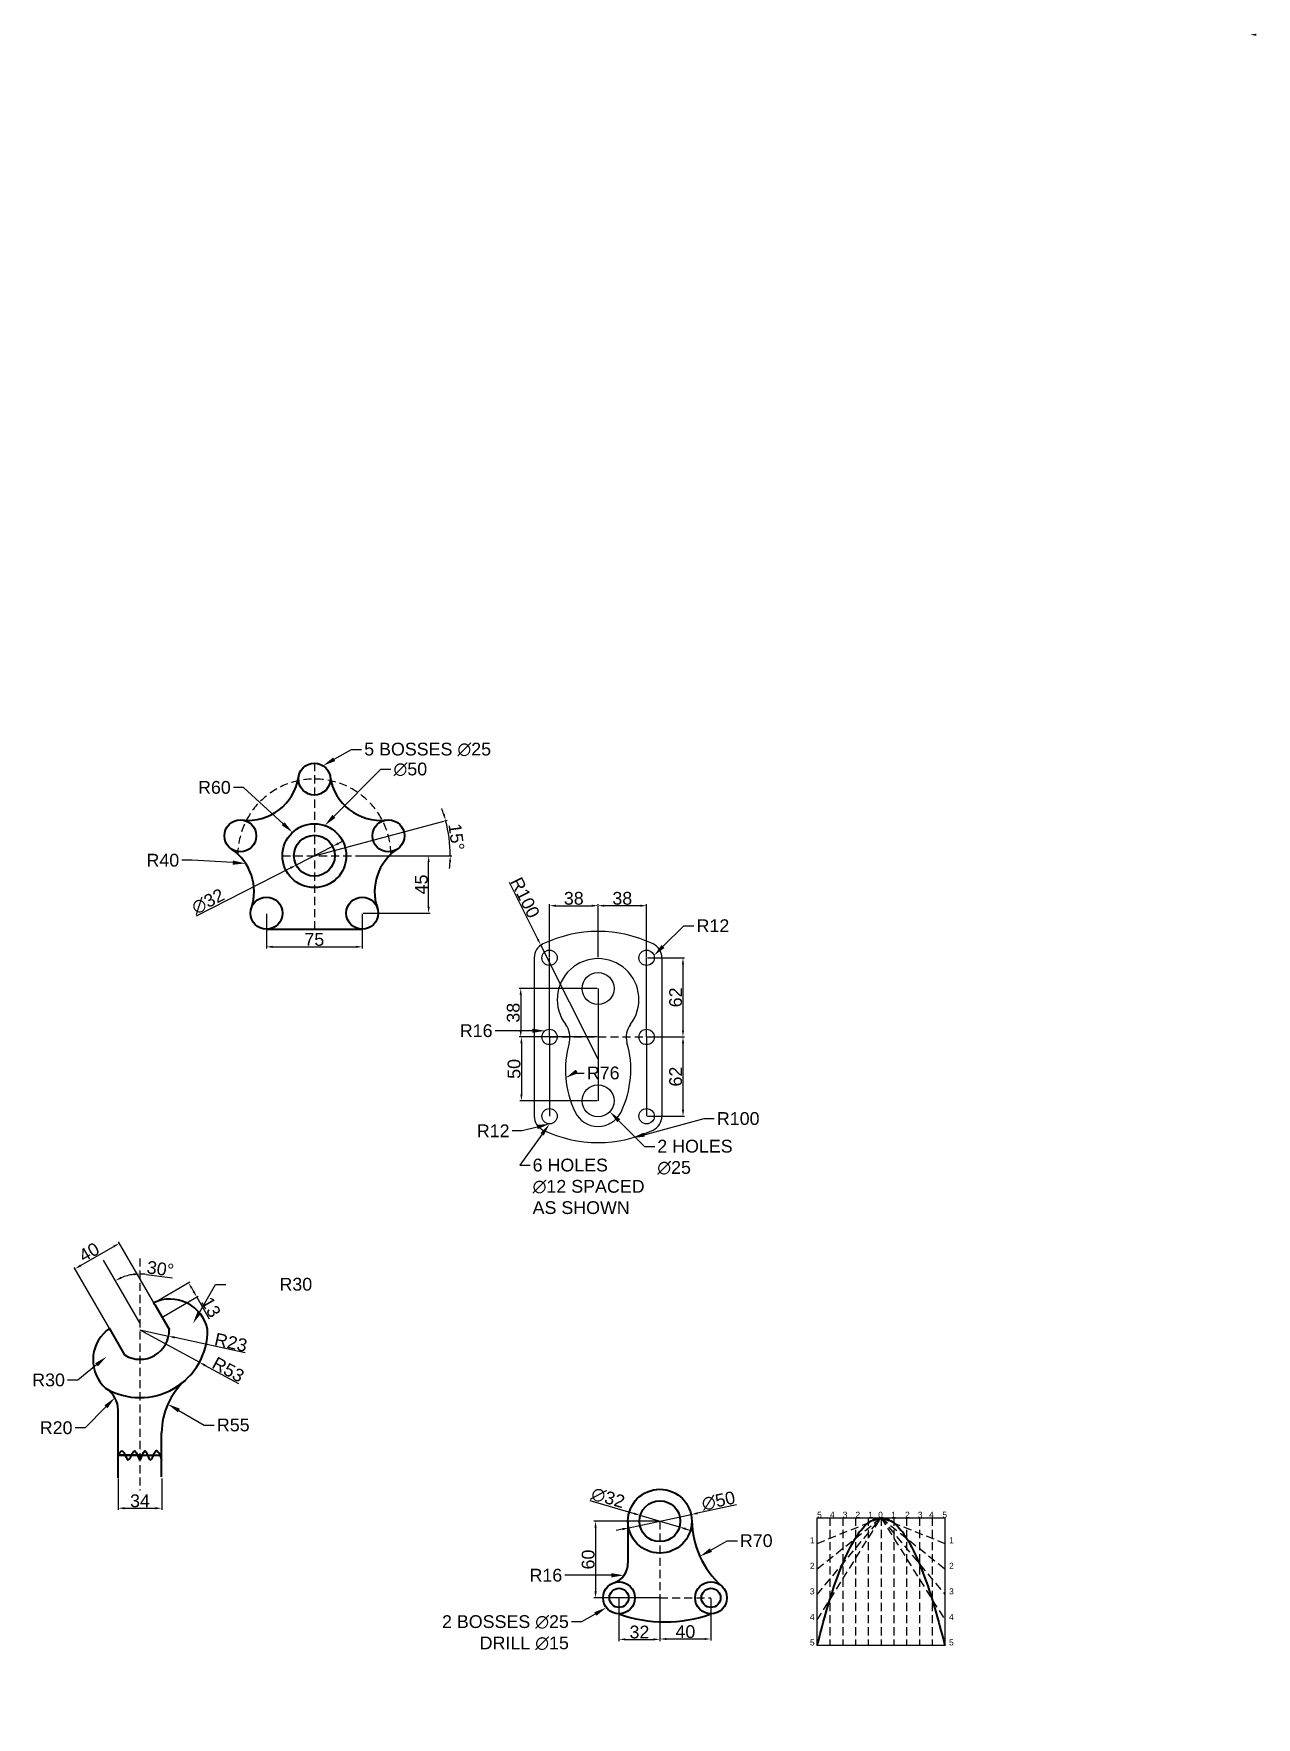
# Model space of a CAD drawing. Header units: millimetres. Extents: x 2275 to 4191, y 1267 to 2670.
# Drawn here: x 3233 to 4191, y 1352 to 2670 of the extents above; entities that cross this region are included whole.
import ezdxf
from ezdxf import colors
from ezdxf.entities.mleader import LeaderData, LeaderLine
from ezdxf.math import Vec2, Vec3

# ---------------------------------------------------------------- set-up
doc = ezdxf.new("R2010")
doc.units = ezdxf.units.MM
doc.header["$PDMODE"] = 35
doc.linetypes.add('DASHED2', pattern=[9.525, 6.35, -3.175])
doc.layers.add('Broken', color=7, linetype='DASHED2')
doc.layers.add('PDF3_0', color=7, linetype='Continuous')
doc.layers.add('Thick', color=7, linetype='Continuous', lineweight=40)
doc.styles.get("Standard").update_dxf_attribs({"font": 'arial.ttf'})
doc.dimstyles.new('ISO-25', dxfattribs={"dimtxt": 10, "dimasz": 5, "dimexe": 1.25, "dimexo": 0.625, "dimtad": 1, "dimtxsty": 'Standard', "dimcen": 2.5, "dimadec": 0, "dimazin": 0, "dimtfac": 1, "dimtmove": 0, "dimatfit": 3, "dimfxl": 1, "dimarcsym": 0})

# ---------------------------------------------------------------- blocks, each defined once
blk = doc.blocks.new('*D8')
at = {"color": 0, "lineweight": -2, "transparency": 16777216}
for p, q in [((3637.3, 1946.9), (3637.3, 1988.3)), ((3642.3, 1987.1), (3670.3, 1987.1)), ((3675.3, 1946.9), (3675.3, 1988.3))]:
    blk.add_line(p, q, dxfattribs=at)
at = {"color": 0, "transparency": 16777216}
for points in [[(3642.3, 1987.9), (3642.3, 1986.2), (3637.3, 1987.1)], [(3670.3, 1987.9), (3670.3, 1986.2), (3675.3, 1987.1)]]:
    blk.add_solid(points, dxfattribs=at)
at = {"layer": 'Defpoints', "color": 0, "transparency": 16777216}
for p in [(3675.3, 1987.1), (3637.3, 1946.3), (3675.3, 1946.3)]:
    blk.add_point(p, dxfattribs=at)
at = {"color": 0, "transparency": 16777216, "insert": (3656.3, 1992.8), "char_height": 10, "attachment_point": 5}
blk.add_mtext('38', dxfattribs=at)
blk = doc.blocks.new('*D9')
at = {"color": 0, "lineweight": -2, "transparency": 16777216}
for p, q in [((3675.3, 1946.9), (3675.3, 1988.3)), ((3708.3, 1987.1), (3680.3, 1987.1)), ((3713.3, 1946.9), (3713.3, 1988.3))]:
    blk.add_line(p, q, dxfattribs=at)
at = {"color": 0, "transparency": 16777216}
for points in [[(3680.3, 1987.9), (3680.3, 1986.2), (3675.3, 1987.1)], [(3708.3, 1987.9), (3708.3, 1986.2), (3713.3, 1987.1)]]:
    blk.add_solid(points, dxfattribs=at)
at = {"layer": 'Defpoints', "color": 0, "transparency": 16777216}
for p in [(3675.3, 1987.1), (3675.3, 1946.3), (3713.3, 1946.3)]:
    blk.add_point(p, dxfattribs=at)
at = {"color": 0, "transparency": 16777216, "insert": (3694.3, 1992.8), "char_height": 10, "attachment_point": 5}
blk.add_mtext('38', dxfattribs=at)
blk = doc.blocks.new('*D10')
at = {"color": 0, "lineweight": -2, "transparency": 16777216}
for p, q in [((3714, 1946.3), (3743, 1946.3)), ((3741.8, 1941.3), (3741.8, 1889.3)), ((3714, 1884.3), (3743, 1884.3))]:
    blk.add_line(p, q, dxfattribs=at)
at = {"color": 0, "transparency": 16777216}
for points in [[(3741, 1941.3), (3742.6, 1941.3), (3741.8, 1946.3)], [(3741, 1889.3), (3742.6, 1889.3), (3741.8, 1884.3)]]:
    blk.add_solid(points, dxfattribs=at)
at = {"layer": 'Defpoints', "color": 0, "transparency": 16777216}
for p in [(3713.3, 1946.3), (3713.3, 1884.3), (3741.8, 1884.3)]:
    blk.add_point(p, dxfattribs=at)
at = {"color": 0, "transparency": 16777216, "insert": (3736.1, 1915.3), "char_height": 10, "attachment_point": 5, "rotation": 90}
blk.add_mtext('62', dxfattribs=at)
blk = doc.blocks.new('*D11')
at = {"color": 0, "lineweight": -2, "transparency": 16777216}
for p, q in [((3714, 1884.3), (3743.1, 1884.3)), ((3741.8, 1879.3), (3741.8, 1827.3)), ((3714, 1822.3), (3743.1, 1822.3))]:
    blk.add_line(p, q, dxfattribs=at)
at = {"color": 0, "transparency": 16777216}
for points in [[(3741, 1879.3), (3742.7, 1879.3), (3741.8, 1884.3)], [(3741, 1827.3), (3742.7, 1827.3), (3741.8, 1822.3)]]:
    blk.add_solid(points, dxfattribs=at)
at = {"layer": 'Defpoints', "color": 0, "transparency": 16777216}
for p in [(3713.3, 1884.3), (3713.3, 1822.3), (3741.8, 1822.3)]:
    blk.add_point(p, dxfattribs=at)
at = {"color": 0, "transparency": 16777216, "insert": (3736.1, 1853.3), "char_height": 10, "attachment_point": 5, "rotation": 90}
blk.add_mtext('62', dxfattribs=at)
blk = doc.blocks.new('*D12')
at = {"color": 0, "lineweight": -2, "transparency": 16777216}
for p, q in [((3674.7, 1922.3), (3613.5, 1922.3)), ((3614.8, 1917.3), (3614.8, 1889.3)), ((3674.7, 1884.3), (3613.5, 1884.3))]:
    blk.add_line(p, q, dxfattribs=at)
at = {"color": 0, "transparency": 16777216}
for points in [[(3613.9, 1917.3), (3615.6, 1917.3), (3614.8, 1922.3)], [(3613.9, 1889.3), (3615.6, 1889.3), (3614.8, 1884.3)]]:
    blk.add_solid(points, dxfattribs=at)
at = {"layer": 'Defpoints', "color": 0, "transparency": 16777216}
for p in [(3675.3, 1922.3), (3614.8, 1884.3), (3675.3, 1884.3)]:
    blk.add_point(p, dxfattribs=at)
at = {"color": 0, "transparency": 16777216, "insert": (3609, 1903.3), "char_height": 10, "attachment_point": 5, "rotation": 90}
blk.add_mtext('38', dxfattribs=at)
blk = doc.blocks.new('*D13')
at = {"color": 0, "lineweight": -2, "transparency": 16777216}
for p, q in [((3674.7, 1884.3), (3614.1, 1884.3)), ((3615.3, 1879.3), (3615.3, 1839.3)), ((3674.7, 1834.3), (3614.1, 1834.3))]:
    blk.add_line(p, q, dxfattribs=at)
at = {"color": 0, "transparency": 16777216}
for points in [[(3614.5, 1879.3), (3616.2, 1879.3), (3615.3, 1884.3)], [(3614.5, 1839.3), (3616.2, 1839.3), (3615.3, 1834.3)]]:
    blk.add_solid(points, dxfattribs=at)
at = {"layer": 'Defpoints', "color": 0, "transparency": 16777216}
for p in [(3675.3, 1884.3), (3615.3, 1834.3), (3675.3, 1834.3)]:
    blk.add_point(p, dxfattribs=at)
at = {"color": 0, "transparency": 16777216, "insert": (3609.6, 1859.3), "char_height": 10, "attachment_point": 5, "rotation": 90}
blk.add_mtext('50', dxfattribs=at)
blk = doc.blocks.new('*D14')
at = {"color": 0, "lineweight": -2, "transparency": 16777216}
for p, q in [((3605.7, 2005.5), (3628.2, 1960.7)), ((3675.3, 1866.9), (3630.4, 1956.3))]:
    blk.add_line(p, q, dxfattribs=at)
blk.add_arc((3675.3, 1866.9), 100, 115.9411, 117.3885, dxfattribs=at)
at = {"color": 0, "transparency": 16777216}
blk.add_solid([(3628.9, 1961.1), (3627.5, 1960.4), (3630.4, 1956.3)], dxfattribs=at)
at = {"layer": 'Defpoints', "color": 0, "transparency": 16777216}
for p in [(3630.4, 1956.3), (3675.3, 1866.9)]:
    blk.add_point(p, dxfattribs=at)
at = {"color": 0, "transparency": 16777216, "insert": (3618.2, 1993.4), "char_height": 10, "attachment_point": 5, "rotation": 296.6723}
blk.add_mtext('R100', dxfattribs=at)
blk = doc.blocks.new('*D24')
at = {"color": 0, "lineweight": -2, "transparency": 16777216}
for p, q in [((3415.7, 1980.6), (3415.7, 1953.6)), ((3490.7, 1980.6), (3490.7, 1953.6)), ((3420.7, 1954.9), (3485.7, 1954.9))]:
    blk.add_line(p, q, dxfattribs=at)
at = {"color": 0, "transparency": 16777216}
for points in [[(3420.7, 1955.7), (3420.7, 1954), (3415.7, 1954.9)], [(3485.7, 1955.7), (3485.7, 1954), (3490.7, 1954.9)]]:
    blk.add_solid(points, dxfattribs=at)
at = {"layer": 'Defpoints', "color": 0, "transparency": 16777216}
for p in [(3415.7, 1981.2), (3490.7, 1981.2), (3490.7, 1954.9)]:
    blk.add_point(p, dxfattribs=at)
at = {"color": 0, "transparency": 16777216, "insert": (3453.2, 1960.6), "char_height": 10, "attachment_point": 5}
blk.add_mtext('75', dxfattribs=at)
blk = doc.blocks.new('*D25')
at = {"color": 0, "lineweight": -2, "transparency": 16777216}
for p, q in [((3491.4, 2026.2), (3543.9, 2026.2)), ((3542.7, 1986.2), (3542.7, 2021.2)), ((3491.4, 1981.2), (3543.9, 1981.2))]:
    blk.add_line(p, q, dxfattribs=at)
at = {"color": 0, "transparency": 16777216}
for points in [[(3541.9, 2021.2), (3543.5, 2021.2), (3542.7, 2026.2)], [(3541.9, 1986.2), (3543.5, 1986.2), (3542.7, 1981.2)]]:
    blk.add_solid(points, dxfattribs=at)
at = {"layer": 'Defpoints', "color": 0, "transparency": 16777216}
for p in [(3490.7, 2026.2), (3542.7, 2026.2), (3490.7, 1981.2)]:
    blk.add_point(p, dxfattribs=at)
at = {"color": 0, "transparency": 16777216, "insert": (3537, 2003.7), "char_height": 10, "attachment_point": 5, "rotation": 90}
blk.add_mtext('45', dxfattribs=at)
blk = doc.blocks.new('*D26')
at = {"color": 0, "lineweight": -2, "transparency": 16777216}
for p, q in [((3467.5, 2033.5), (3439, 2018.9)), ((3471.9, 2035.8), (3476.4, 2038.1)), ((3361, 1979.1), (3434.5, 2016.7))]:
    blk.add_line(p, q, dxfattribs=at)
at = {"color": 0, "transparency": 16777216}
for points in [[(3471.6, 2036.5), (3472.3, 2035), (3467.5, 2033.5)], [(3434.2, 2017.4), (3434.9, 2015.9), (3439, 2018.9)]]:
    blk.add_solid(points, dxfattribs=at)
at = {"layer": 'Defpoints', "color": 0, "transparency": 16777216}
for p in [(3467.5, 2033.5), (3439, 2018.9)]:
    blk.add_point(p, dxfattribs=at)
at = {"color": 0, "transparency": 16777216, "insert": (3370, 1990.4), "char_height": 10, "attachment_point": 5, "rotation": 27.0708}
blk.add_mtext('∅32', dxfattribs=at)
blk = doc.blocks.new('*D27')
at = {"color": 0, "lineweight": -2, "transparency": 16777216}
for p, q in [((3555.1, 2053.5), (3557.2, 2054.1)), ((3531, 2026.2), (3560.9, 2026.2))]:
    blk.add_line(p, q, dxfattribs=at)
for start, end in [(17.6934, 20.3868), (0, 15), (354.6132, 357.3066)]:
    blk.add_arc((3453.2, 2026.2), 106.4, start, end, dxfattribs=at)
at = {"color": 0, "transparency": 16777216}
for points in [[(3555.4, 2058.8), (3553.8, 2058.3), (3556, 2053.8)], [(3558.7, 2021.2), (3560.3, 2021.2), (3559.6, 2026.2)]]:
    blk.add_solid(points, dxfattribs=at)
at = {"layer": 'Defpoints', "color": 0, "transparency": 16777216}
for p in [(3554.5, 2053.3), (3559.2, 2035.5), (3428.2, 2026.2), (3453.2, 2026.2), (3530.4, 2026.2)]:
    blk.add_point(p, dxfattribs=at)
at = {"color": 0, "transparency": 16777216, "insert": (3564.4, 2040.9), "char_height": 10, "attachment_point": 5, "rotation": 277.5}
blk.add_mtext('15°', dxfattribs=at)
blk = doc.blocks.new('*D28')
at = {"color": 0, "lineweight": -2, "transparency": 16777216}
for p, q in [((3691.7, 1444.6), (3691.7, 1411.4)), ((3723.7, 1444.6), (3723.7, 1411.4)), ((3696.7, 1412.7), (3718.7, 1412.7))]:
    blk.add_line(p, q, dxfattribs=at)
at = {"color": 0, "transparency": 16777216}
for points in [[(3696.7, 1413.5), (3696.7, 1411.9), (3691.7, 1412.7)], [(3718.7, 1413.5), (3718.7, 1411.9), (3723.7, 1412.7)]]:
    blk.add_solid(points, dxfattribs=at)
at = {"layer": 'Defpoints', "color": 0, "transparency": 16777216}
for p in [(3691.7, 1445.2), (3723.7, 1445.2), (3723.7, 1412.7)]:
    blk.add_point(p, dxfattribs=at)
at = {"color": 0, "transparency": 16777216, "insert": (3707.7, 1418.4), "char_height": 10, "attachment_point": 5}
blk.add_mtext('32', dxfattribs=at)
blk = doc.blocks.new('*D29')
at = {"color": 0, "lineweight": -2, "transparency": 16777216}
for p, q in [((3723.7, 1444.6), (3723.7, 1411.7)), ((3763.7, 1444.6), (3763.7, 1411.7)), ((3728.7, 1413), (3758.7, 1413))]:
    blk.add_line(p, q, dxfattribs=at)
at = {"color": 0, "transparency": 16777216}
for points in [[(3728.7, 1413.8), (3728.7, 1412.2), (3723.7, 1413)], [(3758.7, 1413.8), (3758.7, 1412.2), (3763.7, 1413)]]:
    blk.add_solid(points, dxfattribs=at)
at = {"layer": 'Defpoints', "color": 0, "transparency": 16777216}
for p in [(3723.7, 1445.2), (3763.7, 1445.2), (3763.7, 1413)]:
    blk.add_point(p, dxfattribs=at)
at = {"color": 0, "transparency": 16777216, "insert": (3743.7, 1418.7), "char_height": 10, "attachment_point": 5}
blk.add_mtext('40', dxfattribs=at)
blk = doc.blocks.new('*D30')
at = {"color": 0, "lineweight": -2, "transparency": 16777216}
for p, q in [((3723.1, 1505.2), (3672.1, 1505.2)), ((3673.4, 1500.2), (3673.4, 1450.2)), ((3723.1, 1445.2), (3672.1, 1445.2))]:
    blk.add_line(p, q, dxfattribs=at)
at = {"color": 0, "transparency": 16777216}
for points in [[(3672.5, 1500.2), (3674.2, 1500.2), (3673.4, 1505.2)], [(3672.5, 1450.2), (3674.2, 1450.2), (3673.4, 1445.2)]]:
    blk.add_solid(points, dxfattribs=at)
at = {"layer": 'Defpoints', "color": 0, "transparency": 16777216}
for p in [(3723.7, 1505.2), (3673.4, 1445.2), (3723.7, 1445.2)]:
    blk.add_point(p, dxfattribs=at)
at = {"color": 0, "transparency": 16777216, "insert": (3667.6, 1475.2), "char_height": 10, "attachment_point": 5, "rotation": 90}
blk.add_mtext('60', dxfattribs=at)
blk = doc.blocks.new('*D31')
at = {"color": 0, "lineweight": -2, "transparency": 16777216}
for p, q in [((3783.8, 1517.9), (3753.1, 1511.4)), ((3699.3, 1500), (3748.2, 1510.4)), ((3694.4, 1499), (3689.5, 1497.9))]:
    blk.add_line(p, q, dxfattribs=at)
at = {"color": 0, "transparency": 16777216}
for points in [[(3752.9, 1512.2), (3753.3, 1510.6), (3748.2, 1510.4)], [(3694.2, 1499.8), (3694.6, 1498.1), (3699.3, 1500)]]:
    blk.add_solid(points, dxfattribs=at)
at = {"layer": 'Defpoints', "color": 0, "transparency": 16777216}
for p in [(3748.2, 1510.4), (3699.3, 1500)]:
    blk.add_point(p, dxfattribs=at)
at = {"color": 0, "transparency": 16777216, "insert": (3769.6, 1521.1), "char_height": 10, "attachment_point": 5, "rotation": 11.9789}
blk.add_mtext('∅50', dxfattribs=at)
blk = doc.blocks.new('*D32')
at = {"color": 0, "lineweight": -2, "transparency": 16777216}
for p, q in [((3668.8, 1521.5), (3703.6, 1511.2)), ((3739.1, 1500.6), (3708.4, 1509.7)), ((3743.9, 1499.2), (3748.7, 1497.8))]:
    blk.add_line(p, q, dxfattribs=at)
at = {"color": 0, "transparency": 16777216}
for points in [[(3703.8, 1512), (3703.4, 1510.4), (3708.4, 1509.7)], [(3744.1, 1500), (3743.6, 1498.4), (3739.1, 1500.6)]]:
    blk.add_solid(points, dxfattribs=at)
at = {"layer": 'Defpoints', "color": 0, "transparency": 16777216}
for p in [(3708.4, 1509.7), (3739.1, 1500.6)]:
    blk.add_point(p, dxfattribs=at)
at = {"color": 0, "transparency": 16777216, "insert": (3683.1, 1523.5), "char_height": 10, "attachment_point": 5, "rotation": 343.5001}
blk.add_mtext('∅32', dxfattribs=at)
blk = doc.blocks.new('*D36')
at = {"color": 0, "lineweight": -2, "transparency": 16777216}
for p, q in [((3299.7, 1538.6), (3299.7, 1514.1)), ((3333.7, 1538.6), (3333.7, 1514.1)), ((3304.7, 1515.4), (3328.7, 1515.4))]:
    blk.add_line(p, q, dxfattribs=at)
at = {"color": 0, "transparency": 16777216}
for points in [[(3304.7, 1516.2), (3304.7, 1514.5), (3299.7, 1515.4)], [(3328.7, 1516.2), (3328.7, 1514.5), (3333.7, 1515.4)]]:
    blk.add_solid(points, dxfattribs=at)
at = {"layer": 'Defpoints', "color": 0, "transparency": 16777216}
for p in [(3299.7, 1539.3), (3333.7, 1539.3), (3333.7, 1515.4)]:
    blk.add_point(p, dxfattribs=at)
at = {"color": 0, "transparency": 16777216, "insert": (3316.7, 1521.1), "char_height": 10, "attachment_point": 5}
blk.add_mtext('34', dxfattribs=at)
blk = doc.blocks.new('*D37')
at = {"color": 0, "lineweight": -2, "transparency": 16777216}
for p, q in [((3270.2, 1705.3), (3296.2, 1720.3)), ((3333.7, 1665.5), (3299.9, 1723.9)), ((3299, 1645.5), (3265.3, 1703.9))]:
    blk.add_line(p, q, dxfattribs=at)
at = {"color": 0, "transparency": 16777216}
for points in [[(3295.8, 1721.1), (3296.6, 1719.6), (3300.6, 1722.8)], [(3269.8, 1706.1), (3270.7, 1704.6), (3265.9, 1702.8)]]:
    blk.add_solid(points, dxfattribs=at)
at = {"layer": 'Defpoints', "color": 0, "transparency": 16777216}
for p in [(3300.6, 1722.8), (3334, 1664.9), (3299.3, 1644.9)]:
    blk.add_point(p, dxfattribs=at)
at = {"color": 0, "transparency": 16777216, "insert": (3276.9, 1715.8), "char_height": 10, "attachment_point": 5, "rotation": 30}
blk.add_mtext('40', dxfattribs=at)
blk = doc.blocks.new('*D38')
at = {"color": 0, "lineweight": -2, "transparency": 16777216}
for p, q in [((3328, 1676.5), (3355.8, 1692.5)), ((3357.2, 1687.6), (3358.7, 1685)), ((3334.5, 1665.3), (3362.3, 1681.3)), ((3361.2, 1680.7), (3371, 1663.6))]:
    blk.add_line(p, q, dxfattribs=at)
at = {"color": 0, "transparency": 16777216}
for points in [[(3357.9, 1688), (3356.5, 1687.2), (3354.7, 1691.9)], [(3359.4, 1685.4), (3358, 1684.6), (3361.2, 1680.7)]]:
    blk.add_solid(points, dxfattribs=at)
at = {"layer": 'Defpoints', "color": 0, "transparency": 16777216}
for p in [(3327.5, 1676.2), (3361.2, 1680.7), (3334, 1664.9)]:
    blk.add_point(p, dxfattribs=at)
at = {"color": 0, "transparency": 16777216, "insert": (3372.3, 1672.8), "char_height": 10, "attachment_point": 5, "rotation": 299.9716}
blk.add_mtext('13', dxfattribs=at)
blk = doc.blocks.new('*D39')
at = {"color": 0, "lineweight": -2, "transparency": 16777216}
blk.add_line((3321.6, 1698.4), (3342.3, 1695.7), dxfattribs=at)
for start, end in [(97.4759, 112.5241), (82.5241, 90)]:
    blk.add_arc((3316.7, 1660.4), 38.3, start, end, dxfattribs=at)
at = {"color": 0, "transparency": 16777216}
for points in [[(3302.3, 1695.1), (3301.6, 1696.6), (3297.5, 1693.6)], [(3311.6, 1699.3), (3311.7, 1697.6), (3316.7, 1698.8)]]:
    blk.add_solid(points, dxfattribs=at)
at = {"layer": 'Defpoints', "color": 0, "transparency": 16777216}
for p in [(3288.3, 1709.6), (3316.7, 1710.9), (3303.5, 1696.5), (3316.7, 1660.4), (3316.7, 1529.2)]:
    blk.add_point(p, dxfattribs=at)
at = {"color": 0, "transparency": 16777216, "insert": (3332.7, 1702.8), "char_height": 10, "attachment_point": 5, "rotation": 352.5241}
blk.add_mtext('30°', dxfattribs=at)
blk = doc.blocks.new('*D40')
at = {"color": 0, "lineweight": -2, "transparency": 16777216}
for p, q in [((3316.7, 1654.9), (3339.1, 1650)), ((3399, 1637), (3344, 1649))]:
    blk.add_line(p, q, dxfattribs=at)
at = {"color": 0, "transparency": 16777216}
blk.add_solid([(3344.2, 1649.8), (3343.8, 1648.2), (3339.1, 1650)], dxfattribs=at)
at = {"layer": 'Defpoints', "color": 0, "transparency": 16777216}
for p in [(3316.7, 1654.9), (3339.1, 1650)]:
    blk.add_point(p, dxfattribs=at)
at = {"color": 0, "transparency": 16777216, "insert": (3387.9, 1645.2), "char_height": 10, "attachment_point": 5, "rotation": 347.6663}
blk.add_mtext('R23', dxfattribs=at)
blk = doc.blocks.new('*D41')
at = {"color": 0, "lineweight": -2, "transparency": 16777216}
for p, q in [((3316.7, 1654.9), (3363.2, 1629.6)), ((3394.1, 1612.8), (3367.6, 1627.2))]:
    blk.add_line(p, q, dxfattribs=at)
at = {"color": 0, "transparency": 16777216}
blk.add_solid([(3368, 1628), (3367.2, 1626.5), (3363.2, 1629.6)], dxfattribs=at)
at = {"layer": 'Defpoints', "color": 0, "transparency": 16777216}
for p in [(3316.7, 1654.9), (3363.2, 1629.6)]:
    blk.add_point(p, dxfattribs=at)
at = {"color": 0, "transparency": 16777216, "insert": (3385.8, 1623.9), "char_height": 10, "attachment_point": 5, "rotation": 331.4628}
blk.add_mtext('R53', dxfattribs=at)

msp = doc.modelspace()

# ---------------------------------------------------------------- hatches: boundary and pattern name
at = {"layer": 'PDF3_0', "transparency": 33554559}
msp.add_hatch(color=256, dxfattribs=at).paths.add_polyline_path([(4190.667, 2668.117), (4190.667, 2669.769), (4185.711, 2668.943)])

# ---------------------------------------------------------------- linework, layer by layer
for p, q in [((3453.242, 2026.222), (3554.463, 2053.344)), ((3625.338, 1946.287), (3625.338, 1822.287)), ((3637.338, 1884.287), (3637.338, 1946.287)), ((3713.338, 1884.287), (3713.338, 1946.287)), ((3725.338, 1946.287), (3725.338, 1822.287)), ((3675.338, 1922.287), (3675.338, 1834.287)), ((3675.338, 1922.287), (3675.338, 1884.287)), ((3637.338, 1884.287), (3637.338, 1822.287)), ((3713.338, 1884.287), (3713.338, 1822.287)), ((3316.66, 1660.426), (3288.258, 1709.62)), ((3327.41, 1676.167), (3327.481, 1676.208)), ((3328.16, 1674.868), (3327.41, 1676.167)), ((3328.16, 1674.868), (3328.231, 1674.909)), ((3846.862, 1507.87), (3946.862, 1507.87)), ((3846.862, 1407.87), (3846.862, 1507.87)), ((3946.862, 1507.87), (3946.862, 1407.87)), ((3946.862, 1407.87), (3846.862, 1407.87))]:
    msp.add_line(p, q)
for centre, radius in [((3637.338, 1946.287), 6), ((3713.338, 1946.287), 6), ((3675.338, 1922.287), 12.5), ((3637.338, 1884.287), 6), ((3713.338, 1884.287), 6), ((3675.338, 1834.287), 12.5), ((3637.338, 1822.287), 6), ((3713.338, 1822.287), 6)]:
    msp.add_circle(centre, radius)
for centre, radius, start, end in [((3453.242, 2026.222), 60, 216.882706, 218.170174), ((3453.242, 2026.222), 60, 321.829826, 323.117294), ((3675.338, 1866.915), 100, 64.416998, 115.583002), ((3637.338, 1946.287), 12, 115.583002, 180), ((3713.338, 1946.287), 12, 0, 64.416998), ((3675.338, 1913.612), 32, 322.100031, 217.899969), ((3637.338, 1884.287), 16, 343.875603, 38.142814), ((3713.338, 1884.287), 16, 141.857186, 196.124397), ((3725.719, 1858.737), 76, 163.875603, 205.886939), ((3624.957, 1858.737), 76, 334.113061, 16.124397), ((3637.338, 1822.287), 12, 180, 244.416998), ((3675.338, 1834.287), 20, 205.886939, 334.113061), ((3713.338, 1822.287), 12, 295.583002, 0), ((3675.338, 1901.66), 100, 244.416998, 295.583002), ((3316.66, 1654.95), 23, 59.591846, 60)]:
    msp.add_arc(centre, radius, start, end)
at = {"layer": 'Broken'}
for p, q in [((3453.242, 2098.722), (3453.242, 1968.722)), ((3428.242, 2026.222), (3530.411, 2026.222)), ((3637.338, 1884.287), (3713.338, 1884.287)), ((3316.66, 1710.906), (3316.66, 1529.194)), ((3723.732, 1505.19), (3723.732, 1445.19)), ((3846.862, 1487.87), (3896.862, 1507.87)), ((3846.862, 1467.87), (3896.862, 1507.87)), ((3846.862, 1447.87), (3896.862, 1507.87)), ((3846.862, 1427.87), (3896.862, 1507.87)), ((3856.862, 1507.87), (3856.862, 1407.87)), ((3866.862, 1507.87), (3866.862, 1407.87)), ((3876.862, 1507.87), (3876.862, 1407.87)), ((3886.862, 1507.87), (3886.862, 1407.87)), ((3896.862, 1507.87), (3946.862, 1487.87)), ((3896.862, 1507.87), (3946.862, 1467.87)), ((3896.862, 1507.87), (3946.862, 1447.87)), ((3896.862, 1507.87), (3946.862, 1427.87)), ((3896.862, 1507.87), (3896.862, 1407.87)), ((3906.862, 1507.87), (3906.862, 1407.87)), ((3916.862, 1507.87), (3916.862, 1407.87)), ((3926.862, 1507.87), (3926.862, 1407.87)), ((3936.862, 1507.87), (3936.862, 1407.87)), ((3723.732, 1445.19), (3691.732, 1445.19)), ((3723.732, 1445.19), (3763.732, 1445.19))]:
    msp.add_line(p, q, dxfattribs=at)
msp.add_arc((3453.242, 2026.222), 60, 1.189835, 178.810165, dxfattribs=at)
at = {"layer": 'Thick'}
for p, q in [((3415.742, 1968.722), (3490.742, 1968.722)), ((3328.231, 1674.909), (3339.731, 1654.99)), ((3293.661, 1654.786), (3292.863, 1656.169)), ((3293.59, 1654.909), (3293.66, 1654.95)), ((3305.09, 1634.99), (3293.59, 1654.909)), ((3339.731, 1654.99), (3339.66, 1654.95)), ((3305.16, 1635.031), (3305.09, 1634.99)), ((3289.909, 1609.196), (3289.909, 1609.196)), ((3299.66, 1539.26), (3299.66, 1592.021)), ((3333.66, 1540.029), (3333.66, 1574.443)), ((3316.66, 1556.92), (3299.66, 1556.92)), ((3299.66, 1556.92), (3333.66, 1556.92)), ((3302.502, 1560.265), (3302.701, 1560.265)), ((3312.492, 1560.265), (3312.703, 1560.265)), ((3320.397, 1560.265), (3320.518, 1560.265)), ((3307.519, 1553.349), (3307.574, 1553.349)), ((3316.621, 1553.349), (3316.66, 1553.349)), ((3324.757, 1553.349), (3324.987, 1553.349)), ((3698.732, 1505.19), (3698.732, 1472.232))]:
    msp.add_line(p, q, dxfattribs=at)
for centre, radius in [((3453.242, 2086.222), 12.5), ((3395.287, 2041.751), 12.5), ((3453.242, 2026.222), 25), ((3511.198, 2041.751), 12.5), ((3453.242, 2026.222), 16), ((3415.742, 1981.222), 12.5), ((3490.742, 1981.222), 12.5), ((3723.732, 1505.19), 25), ((3723.732, 1505.19), 16), ((3691.732, 1445.19), 12.5), ((3691.732, 1445.19), 7.5), ((3763.732, 1445.19), 12.5), ((3763.732, 1445.19), 7.5)]:
    msp.add_circle(centre, radius, dxfattribs=at)
for centre, radius, start, end in [((3401.307, 2093.905), 40, 263.414794, 351.585206), ((3505.177, 2093.905), 40, 188.414794, 276.585206), ((3366.046, 1998.148), 40, 341.191569, 56.153329), ((3540.439, 1998.148), 40, 123.846671, 198.808431), ((3340.32, 1649.095), 30, 11.996814, 115.326697), ((3309.939, 1631.503), 30, 124.694154, 221.899671), ((3316.666, 1654.946), 53, 239.58459, 0.414989), ((3316.66, 1654.95), 23, 180, 180.408154), ((3316.66, 1654.95), 23, 239.591846, 0.408154), ((3309.917, 1631.527), 30, 221.962132, 227.977708), ((3279.66, 1592.021), 20, 0, 59.173102), ((3388.66, 1574.443), 55, 131.806195, 180), ((3818.721, 1506.692), 70, 180.906213, 228.200756), ((3682.732, 1472.232), 16, 288.40848, 0), ((3727.732, 1531.326), 105, 249.948957, 290.051043)]:
    msp.add_arc(centre, radius, start, end, dxfattribs=at)
for points in [[(3299.66, 1556.92), (3302.701, 1560.265), (3307.574, 1553.349), (3312.703, 1560.265), (3316.66, 1553.349), (3320.397, 1560.265), (3324.757, 1553.349), (3329.117, 1560.265), (3333.66, 1553.349)], [(3846.862, 1407.87), (3856.862, 1443.87), (3866.862, 1471.87), (3876.862, 1491.87), (3886.862, 1503.87), (3896.862, 1507.87), (3906.862, 1503.87), (3916.862, 1491.87), (3926.862, 1471.87), (3936.862, 1443.87), (3946.862, 1407.87)]]:
    msp.add_spline(points, degree=3, dxfattribs=at)

# ---------------------------------------------------------------- texts
for s, p in [('5', (3846.862, 1507.87)), ('4', (3856.862, 1507.87)), ('3', (3866.862, 1507.87)), ('2', (3876.862, 1507.87)), ('1', (3886.862, 1507.87)), ('0', (3894.628, 1507.87)), ('1', (3904.889, 1507.87)), ('2', (3915.653, 1507.87)), ('3', (3925.695, 1507.87)), ('4', (3934.474, 1507.87)), ('5', (3944.877, 1507.87)), ('1', (3841.18, 1487.95)), ('1', (3950.129, 1487.95)), ('2', (3841.18, 1467.95)), ('2', (3950.129, 1467.95)), ('3', (3841.18, 1447.95)), ('3', (3950.129, 1447.95)), ('4', (3841.18, 1427.95)), ('4', (3950.129, 1427.95)), ('5', (3841.18, 1407.95)), ('5', (3950.129, 1407.95))]:
    msp.add_text(s, height=4.72).set_placement(p)

# ---------------------------------------------------------------- dimensions: what is measured, and where the dimension line sits
for base, line1, line2, picture, middle in [((3559.211, 2035.493), ((3428.242, 2026.222), (3530.411, 2026.222)), ((3453.242, 2026.222), (3554.463, 2053.344)), '*D27', (3564.387, 2040.854)), ((3303.545, 1696.461), ((3316.66, 1710.906), (3316.66, 1529.194)), ((3316.66, 1660.426), (3288.258, 1709.62)), '*D39', (3332.738, 1702.776))]:
    dim = msp.add_angular_dim_2l(base=base, line1=line1, line2=line2, dimstyle='ISO-25')
    dim.commit()
    dim.dimension.update_dxf_attribs({"geometry": picture, "text_midpoint": middle})
for p1, p2, picture, middle in [((3467.489, 2033.503), (3438.995, 2018.94), '*D26', (3372.736, 1985.076)), ((3739.074, 1500.646), (3708.391, 1509.734), '*D32', (3681.405, 1517.728))]:
    dim = msp.add_diameter_dim_2p(p1=p1, p2=p2, dimstyle='ISO-25')
    dim.commit()
    dim.dimension.update_dxf_attribs({"geometry": picture, "text_midpoint": middle, "dimtype": 163})
for base, p1, p2, picture, middle in [((3542.689, 2026.222), (3490.742, 1981.222), (3490.742, 2026.222), '*D25', (3536.979, 2003.722)), ((3741.787, 1884.287), (3713.338, 1946.287), (3713.338, 1884.287), '*D10', (3736.056, 1915.287)), ((3614.756, 1884.287), (3675.338, 1922.287), (3675.338, 1884.287), '*D12', (3609.022, 1903.287)), ((3615.32, 1834.287), (3675.338, 1884.287), (3675.338, 1834.287), '*D13', (3609.59, 1859.287)), ((3741.822, 1822.287), (3713.338, 1884.287), (3713.338, 1822.287), '*D11', (3736.091, 1853.287)), ((3673.361, 1445.19), (3723.732, 1505.19), (3723.732, 1445.19), '*D30', (3667.63, 1475.19))]:
    dim = msp.add_linear_dim(base=base, p1=p1, p2=p2, angle=90, dimstyle='ISO-25')
    dim.commit()
    dim.dimension.update_dxf_attribs({"geometry": picture, "text_midpoint": middle})
for center, mpoint, picture, middle in [((3675.338, 1866.915), (3630.449, 1956.274), '*D14', (3613.104, 1990.803)), ((3316.66, 1654.95), (3339.13, 1650.037), '*D40', (3386.699, 1639.636))]:
    dim = msp.add_radius_dim(center=center, mpoint=mpoint, dimstyle='ISO-25')
    dim.commit()
    dim.dimension.update_dxf_attribs({"geometry": picture, "text_midpoint": middle, "dimtype": 164})
for base, p1, p2, picture, middle in [((3675.338, 1987.053), (3637.338, 1946.287), (3675.338, 1946.287), '*D8', (3656.338, 1992.787)), ((3675.338, 1987.053), (3713.338, 1946.287), (3675.338, 1946.287), '*D9', (3694.338, 1992.787)), ((3490.742, 1954.865), (3415.742, 1981.222), (3490.742, 1981.222), '*D24', (3453.242, 1960.575)), ((3333.66, 1515.359), (3299.66, 1539.26), (3333.66, 1539.26), '*D36', (3316.66, 1521.093)), ((3723.732, 1412.691), (3691.732, 1445.19), (3723.732, 1445.19), '*D28', (3707.732, 1418.425)), ((3763.732, 1412.988), (3723.732, 1445.19), (3763.732, 1445.19), '*D29', (3743.732, 1418.719))]:
    dim = msp.add_linear_dim(base=base, p1=p1, p2=p2, dimstyle='ISO-25')
    dim.commit()
    dim.dimension.update_dxf_attribs({"geometry": picture, "text_midpoint": middle})
dim = msp.add_linear_dim(base=(3300.556, 1722.843), p1=(3299.34, 1644.95), p2=(3333.981, 1664.95), angle=30, dimstyle='ISO-25')
dim.commit()
dim.dimension.update_dxf_attribs({"geometry": '*D37', "text_midpoint": (3279.805, 1710.862), "dimtype": 161})
dim = msp.add_aligned_dim(p1=(3327.487, 1676.211), p2=(3333.981, 1664.95), distance=31.436, dimstyle='ISO-25')
dim.commit()
dim.dimension.update_dxf_attribs({"geometry": '*D38', "text_midpoint": (3372.334, 1672.849)})
dim = msp.add_radius_dim(center=(3316.666, 1654.946), mpoint=(3363.227, 1629.627), dimstyle='ISO-25')
dim.commit()
dim.dimension.update_dxf_attribs({"geometry": '*D41', "text_midpoint": (3385.797, 1623.881)})
dim = msp.add_diameter_dim_2p(p1=(3699.277, 1500.001), p2=(3748.188, 1510.379), dimstyle='ISO-25')
dim.commit()
dim.dimension.update_dxf_attribs({"geometry": '*D31', "text_midpoint": (3769.645, 1521.076)})

# ---------------------------------------------------------------- leaders
ml = msp.add_multileader_mtext('Standard')
ml.set_content('5 BOSSES {\\C256;∅25}', color=256)
ml.set_leader_properties()
ml.build(insert=Vec2(0, 0))
ml.multileader.update_dxf_attribs({"arrow_head_size": 10})
ctx = ml.context
ctx.base_point, ctx.char_height, ctx.arrow_head_size, ctx.plane_origin = Vec3(3490.223, 2109.487), 10, 10, Vec3(3460.066, 2096.695)
notes = []
notes.append((ctx, [(0, (1, 1, 0), (3482.223, 2109.487), (1, 0), 8, [(0, [(3460.066, 2096.695)], 0, [])])]))
ctx.mtext.insert, ctx.mtext.flow_direction = Vec3(3492.223, 2114.688), 5
ml = msp.add_multileader_mtext('Standard')
ml.set_content('{\\C256;∅50}', color=256)
ml.set_leader_properties()
ml.build(insert=Vec2(0, 0))
ml.multileader.update_dxf_attribs({"arrow_head_size": 10})
ctx = ml.context
ctx.base_point, ctx.char_height, ctx.arrow_head_size, ctx.plane_origin = Vec3(3513.177, 2093.905), 10, 10, Vec3(3461.394, 2049.856)
notes.append((ctx, [(0, (1, 1, 0), (3505.177, 2093.905), (1, 0), 8, [(0, [(3461.394, 2049.856)], 0, [])])]))
ctx.mtext.insert, ctx.mtext.flow_direction = Vec3(3515.177, 2099.106), 5
ml = msp.add_multileader_mtext('Standard')
ml.set_content('R60', color=256)
ml.set_leader_properties()
ml.build(insert=Vec2(0, 0))
ml.multileader.update_dxf_attribs({"arrow_head_size": 10})
ctx = ml.context
ctx.base_point, ctx.char_height, ctx.arrow_head_size, ctx.plane_origin = Vec3(3361.935, 2079.635), 10, 10, Vec3(3436.153, 2044.469)
ctx.text_align_type = 2
notes.append((ctx, [(0, (1, 1, 0), (3397.796, 2079.635), (-1, 0), 8, [(0, [(3436.153, 2044.469)], 0, [])])]))
ctx.mtext.insert, ctx.mtext.alignment, ctx.mtext.flow_direction = Vec3(3387.796, 2084.721), 3, 5
ml = msp.add_multileader_mtext('Standard')
ml.set_content('R40', color=256)
ml.set_leader_properties()
ml.build(insert=Vec2(0, 0))
ml.multileader.update_dxf_attribs({"arrow_head_size": 10})
ctx = ml.context
ctx.base_point, ctx.char_height, ctx.arrow_head_size, ctx.plane_origin = Vec3(3321.56, 2022.622), 10, 10, Vec3(3399.419, 2020.198)
ctx.text_align_type = 2
notes.append((ctx, [(0, (1, 1, 0), (3357.421, 2022.622), (-1, 0), 8, [(0, [(3399.419, 2020.198)], 0, [])])]))
ctx.mtext.insert, ctx.mtext.alignment, ctx.mtext.flow_direction = Vec3(3347.421, 2027.707), 3, 5
ml = msp.add_multileader_mtext('Standard')
ml.set_content('R12', color=256)
ml.set_leader_properties()
ml.build(insert=Vec2(0, 0))
ml.multileader.update_dxf_attribs({"arrow_head_size": 10})
ctx = ml.context
ctx.base_point, ctx.char_height, ctx.arrow_head_size, ctx.plane_origin = Vec3(3750.436, 1971.411), 10, 10, Vec3(3719.073, 1948.048)
notes.append((ctx, [(0, (1, 1, 0), (3742.436, 1971.411), (1, 0), 8, [(0, [(3719.073, 1948.048)], 0, [])])]))
ctx.mtext.insert, ctx.mtext.flow_direction = Vec3(3752.436, 1976.411), 5
ml = msp.add_multileader_mtext('Standard')
ml.set_content('R16', color=256)
ml.set_leader_properties()
ml.build(insert=Vec2(0, 0))
ml.multileader.update_dxf_attribs({"arrow_head_size": 10})
ctx = ml.context
ctx.base_point, ctx.char_height, ctx.arrow_head_size, ctx.plane_origin = Vec3(3566.851, 1889.164), 10, 10, Vec3(3633.843, 1889.164)
ctx.text_align_type = 2
notes.append((ctx, [(0, (1, 1, 0), (3602.739, 1889.164), (-1, 0), 8, [(0, [(3633.843, 1889.164)], 0, [])])]))
ctx.mtext.insert, ctx.mtext.alignment, ctx.mtext.flow_direction = Vec3(3592.739, 1894.249), 3, 5
ml = msp.add_multileader_mtext('Standard')
ml.set_content('R76', color=256)
ml.set_leader_properties()
ml.build(insert=Vec2(0, 0))
ml.multileader.update_dxf_attribs({"arrow_head_size": 10})
ctx = ml.context
ctx.base_point, ctx.char_height, ctx.arrow_head_size, ctx.plane_origin = Vec3(3664.555, 1856.058), 10, 10, Vec3(3649.994, 1852.27)
notes.append((ctx, [(0, (1, 1, 0), (3656.555, 1856.058), (1, 0), 8, [(0, [(3649.994, 1852.27)], 0, [])])]))
ctx.mtext.insert, ctx.mtext.flow_direction = Vec3(3666.555, 1861.143), 5
ml = msp.add_multileader_mtext('Standard')
ml.set_content('2 HOLES\\P{\\C256;∅25}', color=256)
ml.set_leader_properties()
ml.build(insert=Vec2(0, 0))
ml.multileader.update_dxf_attribs({"arrow_head_size": 10})
ctx = ml.context
ctx.base_point, ctx.char_height, ctx.arrow_head_size, ctx.plane_origin = Vec3(3719.691, 1798.612), 10, 10, Vec3(3684.509, 1825.794)
notes.append((ctx, [(0, (1, 1, 0), (3711.691, 1798.612), (1, 0), 8, [(0, [(3684.509, 1825.794)], 0, [])])]))
ctx.mtext.insert, ctx.mtext.flow_direction = Vec3(3721.691, 1803.813), 5
ml = msp.add_multileader_mtext('Standard')
ml.set_content('R100', color=256)
ml.set_leader_properties()
ml.build(insert=Vec2(0, 0))
ml.multileader.update_dxf_attribs({"arrow_head_size": 10})
ctx = ml.context
ctx.base_point, ctx.char_height, ctx.arrow_head_size, ctx.plane_origin = Vec3(3766.347, 1820.376), 10, 10, Vec3(3701.792, 1805.222)
notes.append((ctx, [(0, (1, 1, 0), (3758.347, 1820.376), (1, 0), 8, [(0, [(3701.792, 1805.222)], 0, [])])]))
ctx.mtext.insert, ctx.mtext.flow_direction = Vec3(3768.347, 1825.461), 5
ml = msp.add_multileader_mtext('Standard')
ml.set_content('R12', color=256)
ml.set_leader_properties()
ml.build(insert=Vec2(0, 0))
ml.multileader.update_dxf_attribs({"arrow_head_size": 10})
ctx = ml.context
ctx.base_point, ctx.char_height, ctx.arrow_head_size, ctx.plane_origin = Vec3(3580.242, 1810.827), 10, 10, Vec3(3637.338, 1816.287)
ctx.text_align_type = 2
notes.append((ctx, [(0, (1, 1, 0), (3616.035, 1810.827), (-1, 0), 8, [(0, [(3637.338, 1816.287)], 0, [])])]))
ctx.mtext.insert, ctx.mtext.alignment, ctx.mtext.flow_direction = Vec3(3606.035, 1815.827), 3, 5
ml = msp.add_multileader_mtext('Standard')
ml.set_content('6 HOLES\\P{\\C256;∅12 SPACED\\PAS SHOWN}', color=256)
ml.set_leader_properties()
ml.build(insert=Vec2(0, 0))
ml.multileader.update_dxf_attribs({"arrow_head_size": 10})
ctx = ml.context
ctx.base_point, ctx.char_height, ctx.arrow_head_size, ctx.plane_origin = Vec3(3622.085, 1783.959), 10, 10, Vec3(3637.338, 1816.287)
notes.append((ctx, [(0, (1, 1, 0), (3614.085, 1783.959), (1, 0), 8, [(0, [(3637.338, 1816.287)], 0, [])])]))
ctx.mtext.insert, ctx.mtext.flow_direction = Vec3(3624.085, 1789.044), 5
ml = msp.add_multileader_mtext('Standard')
ml.set_content('^IR30', color=256)
ml.set_leader_properties()
ml.build(insert=Vec2(0, 0))
ml.multileader.update_dxf_attribs({"arrow_head_size": 10})
ctx = ml.context
ctx.base_point, ctx.char_height, ctx.arrow_head_size, ctx.plane_origin = Vec3(3383.899, 1690.639), 10, 10, Vec3(3358.186, 1659.96)
notes.append((ctx, [(0, (1, 1, 0), (3375.899, 1690.639), (1, 0), 8, [(0, [(3358.186, 1659.96)], 0, [])])]))
ctx.mtext.insert, ctx.mtext.flow_direction = Vec3(3385.899, 1695.728), 5
ml = msp.add_multileader_mtext('Standard')
ml.set_content('R30', color=256)
ml.set_leader_properties()
ml.build(insert=Vec2(0, 0))
ml.multileader.update_dxf_attribs({"arrow_head_size": 10})
ctx = ml.context
ctx.base_point, ctx.char_height, ctx.arrow_head_size, ctx.plane_origin = Vec3(3232.104, 1615.725), 10, 10, Vec3(3290.5, 1633.976)
ctx.text_align_type = 2
notes.append((ctx, [(0, (1, 1, 0), (3267.965, 1615.725), (-1, 0), 8, [(0, [(3290.5, 1633.976)], 0, [])])]))
ctx.mtext.insert, ctx.mtext.alignment, ctx.mtext.flow_direction = Vec3(3257.965, 1620.814), 3, 5
ml = msp.add_multileader_mtext('Standard')
ml.set_content('R20', color=256)
ml.set_leader_properties()
ml.build(insert=Vec2(0, 0))
ml.multileader.update_dxf_attribs({"arrow_head_size": 10})
ctx = ml.context
ctx.base_point, ctx.char_height, ctx.arrow_head_size, ctx.plane_origin = Vec3(3238.017, 1578.322), 10, 10, Vec3(3297.053, 1601.896)
ctx.text_align_type = 2
notes.append((ctx, [(0, (1, 1, 0), (3273.878, 1578.322), (-1, 0), 8, [(0, [(3297.053, 1601.896)], 0, [])])]))
ctx.mtext.insert, ctx.mtext.alignment, ctx.mtext.flow_direction = Vec3(3263.878, 1583.407), 3, 5
ml = msp.add_multileader_mtext('Standard')
ml.set_content('R55', color=256)
ml.set_leader_properties()
ml.build(insert=Vec2(0, 0))
ml.multileader.update_dxf_attribs({"arrow_head_size": 10})
ctx = ml.context
ctx.base_point, ctx.char_height, ctx.arrow_head_size, ctx.plane_origin = Vec3(3374.916, 1580.465), 10, 10, Vec3(3338.453, 1596.898)
notes.append((ctx, [(0, (1, 1, 0), (3366.916, 1580.465), (1, 0), 8, [(0, [(3338.453, 1596.898)], 0, [])])]))
ctx.mtext.insert, ctx.mtext.flow_direction = Vec3(3376.916, 1585.55), 5
ml = msp.add_multileader_mtext('Standard')
ml.set_content('R70', color=256)
ml.set_leader_properties()
ml.build(insert=Vec2(0, 0))
ml.multileader.update_dxf_attribs({"arrow_head_size": 10})
ctx = ml.context
ctx.base_point, ctx.char_height, ctx.arrow_head_size, ctx.plane_origin = Vec3(3784.364, 1489.91), 10, 10, Vec3(3755.05, 1477.604)
notes.append((ctx, [(0, (1, 1, 0), (3776.364, 1489.91), (1, 0), 8, [(0, [(3755.05, 1477.604)], 0, [])])]))
ctx.mtext.insert, ctx.mtext.flow_direction = Vec3(3786.364, 1494.995), 5
ml = msp.add_multileader_mtext('Standard')
ml.set_content('R16', color=256)
ml.set_leader_properties()
ml.build(insert=Vec2(0, 0))
ml.multileader.update_dxf_attribs({"arrow_head_size": 10})
ctx = ml.context
ctx.base_point, ctx.char_height, ctx.arrow_head_size, ctx.plane_origin = Vec3(3621.386, 1462.873), 10, 10, Vec3(3695.71, 1462.873)
ctx.text_align_type = 2
notes.append((ctx, [(0, (1, 1, 0), (3657.274, 1462.873), (-1, 0), 8, [(0, [(3695.71, 1462.873)], 0, [])])]))
ctx.mtext.insert, ctx.mtext.alignment, ctx.mtext.flow_direction = Vec3(3647.274, 1467.958), 3, 5
ml = msp.add_multileader_mtext('Standard')
ml.set_content('2 BOSSES {\\C256;∅25\\PDRILL ∅15}', color=256)
ml.set_leader_properties()
ml.build(insert=Vec2(0, 0))
ml.multileader.update_dxf_attribs({"arrow_head_size": 10})
ctx = ml.context
ctx.base_point, ctx.char_height, ctx.arrow_head_size, ctx.plane_origin = Vec3(3552.068, 1426.39), 10, 10, Vec3(3681.834, 1437.557)
ctx.text_align_type = 2
notes.append((ctx, [(0, (1, 1, 0), (3662.492, 1426.39), (-1, 0), 8, [(0, [(3681.834, 1437.557)], 0, [])])]))
ctx.mtext.insert, ctx.mtext.alignment, ctx.mtext.flow_direction = Vec3(3652.492, 1431.591), 3, 5
for ctx, leaders in notes:
    for number, flags, end, landing, length, lines in leaders:
        leader = LeaderData()
        leader.index, (leader.has_last_leader_line, leader.has_dogleg_vector, leader.attachment_direction) = number, flags
        leader.last_leader_point, leader.dogleg_vector, leader.dogleg_length = Vec3(end), Vec3(landing), length
        for number, points, colour, breaks in lines:
            line = LeaderLine()
            line.index, line.vertices, line.color, line.breaks = number, Vec3.list(points), colors.encode_raw_color(colour), breaks
            leader.lines.append(line)
        ctx.leaders.append(leader)

doc.saveas('drawing.dxf')
